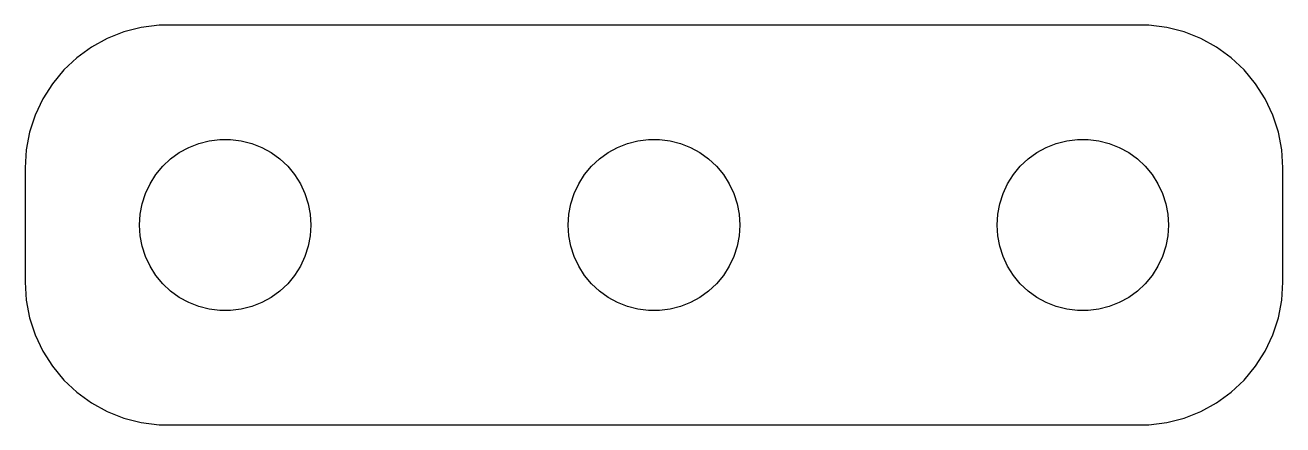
# Model space of a CAD drawing. Header units: metres. Extents: x -11 to 11, y -3.5 to 3.5.
import ezdxf

# ---------------------------------------------------------------- set-up
doc = ezdxf.new("R2010")
doc.units = ezdxf.units.M

msp = doc.modelspace()

# ---------------------------------------------------------------- linework, layer by layer
for p, q in [((-9.27254, 3.37764), (-9.56444, 3.26205)), ((-8.96844, 3.4557), (-9.27254, 3.37764)), ((-8.65697, 3.49506), (-8.96844, 3.4557)), ((8.65697, 3.49506), (-8.65697, 3.49506)), ((8.96844, 3.4557), (8.65697, 3.49506)), ((9.27254, 3.37764), (8.96844, 3.4557)), ((9.56444, 3.26205), (9.27254, 3.37764)), ((-9.83955, 3.11081), (-10.0936, 2.92627)), ((-9.56444, 3.26205), (-9.83955, 3.11081)), ((9.83955, 3.11081), (9.56444, 3.26205)), ((10.0936, 2.92627), (9.83955, 3.11081)), ((-10.0936, 2.92627), (-10.3224, 2.71136)), ((10.3224, 2.71136), (10.0936, 2.92627)), ((-10.3224, 2.71136), (-10.5225, 2.46945)), ((10.5225, 2.46945), (10.3224, 2.71136)), ((-10.5225, 2.46945), (-10.6908, 2.20438)), ((10.6908, 2.20438), (10.5225, 2.46945)), ((-10.6908, 2.20438), (-10.8244, 1.9203)), ((10.8244, 1.9203), (10.6908, 2.20438)), ((-10.8244, 1.9203), (-10.9214, 1.62172)), ((10.9214, 1.62172), (10.8244, 1.9203)), ((-10.9214, 1.62172), (-10.9803, 1.31332)), ((10.9803, 1.31332), (10.9214, 1.62172)), ((-8.30373, 1.26648), (-8.13866, 1.35724)), ((-8.13866, 1.35724), (-7.96352, 1.42657)), ((-7.96352, 1.42657), (-7.78107, 1.47342)), ((-7.78107, 1.47342), (-7.59418, 1.49704)), ((-7.59418, 1.49704), (-7.40581, 1.49704)), ((-7.40581, 1.49704), (-7.21892, 1.47342)), ((-7.21892, 1.47342), (-7.03647, 1.42657)), ((-7.03647, 1.42657), (-6.86133, 1.35724)), ((-6.86133, 1.35724), (-6.69626, 1.26648)), ((-0.803726, 1.26648), (-0.638657, 1.35724)), ((-0.638657, 1.35724), (-0.463516, 1.42657)), ((-0.463516, 1.42657), (-0.281067, 1.47342)), ((-0.281067, 1.47342), (-0.094177, 1.49704)), ((-0.094177, 1.49704), (0.094177, 1.49704)), ((0.094177, 1.49704), (0.281067, 1.47342)), ((0.281067, 1.47342), (0.463516, 1.42657)), ((0.463516, 1.42657), (0.638657, 1.35724)), ((0.638657, 1.35724), (0.803726, 1.26648)), ((6.69626, 1.26648), (6.86133, 1.35724)), ((6.86133, 1.35724), (7.03647, 1.42657)), ((7.03647, 1.42657), (7.21892, 1.47342)), ((7.21892, 1.47342), (7.40581, 1.49704)), ((7.40581, 1.49704), (7.59418, 1.49704)), ((7.59418, 1.49704), (7.78107, 1.47342)), ((7.78107, 1.47342), (7.96352, 1.42657)), ((7.96352, 1.42657), (8.13866, 1.35724)), ((8.13866, 1.35724), (8.30373, 1.26648)), ((-10.9803, 1.31332), (-11, 1)), ((-8.59344, 1.02681), (-8.45613, 1.15576)), ((-8.45613, 1.15576), (-8.30373, 1.26648)), ((-6.69626, 1.26648), (-6.54385, 1.15576)), ((-6.54385, 1.15576), (-6.40654, 1.02681)), ((-1.09344, 1.02681), (-0.956131, 1.15576)), ((-0.956131, 1.15576), (-0.803726, 1.26648)), ((0.803726, 1.26648), (0.956131, 1.15576)), ((0.956131, 1.15576), (1.09344, 1.02681)), ((6.40654, 1.02681), (6.54385, 1.15576)), ((6.54385, 1.15576), (6.69626, 1.26648)), ((8.30373, 1.26648), (8.45613, 1.15576)), ((8.45613, 1.15576), (8.59344, 1.02681)), ((11, 1), (10.9803, 1.31332)), ((-11, 1), (-11, -1)), ((-8.81445, 0.722626), (-8.71352, 0.881668)), ((-8.71352, 0.881668), (-8.59344, 1.02681)), ((-6.40654, 1.02681), (-6.28647, 0.881668)), ((-6.28647, 0.881668), (-6.18553, 0.722626)), ((-1.31445, 0.722626), (-1.21352, 0.881668)), ((-1.21352, 0.881668), (-1.09344, 1.02681)), ((1.09344, 1.02681), (1.21352, 0.881668)), ((1.21352, 0.881668), (1.31445, 0.722626)), ((6.18553, 0.722626), (6.28647, 0.881668)), ((6.28647, 0.881668), (6.40654, 1.02681)), ((8.59344, 1.02681), (8.71352, 0.881668)), ((8.71352, 0.881668), (8.81445, 0.722626)), ((11, -1), (11, 1)), ((-8.89465, 0.552185), (-8.81445, 0.722626)), ((-6.18553, 0.722626), (-6.10533, 0.552185)), ((-1.39465, 0.552185), (-1.31445, 0.722626)), ((1.31445, 0.722626), (1.39465, 0.552185)), ((6.10533, 0.552185), (6.18553, 0.722626)), ((8.81445, 0.722626), (8.89465, 0.552185)), ((-8.95287, 0.373032), (-8.89465, 0.552185)), ((-6.10533, 0.552185), (-6.04712, 0.373032)), ((-1.45287, 0.373032), (-1.39465, 0.552185)), ((1.39465, 0.552185), (1.45287, 0.373032)), ((6.04712, 0.373032), (6.10533, 0.552185)), ((8.89465, 0.552185), (8.95287, 0.373032)), ((-8.98816, 0.187988), (-8.95287, 0.373032)), ((-6.04712, 0.373032), (-6.01183, 0.187988)), ((-1.48816, 0.187988), (-1.45287, 0.373032)), ((1.45287, 0.373032), (1.48816, 0.187988)), ((6.01183, 0.187988), (6.04712, 0.373032)), ((8.95287, 0.373032), (8.98816, 0.187988)), ((-9, 0), (-8.98816, 0.187988)), ((-8.98816, -0.187988), (-9, 0)), ((-6.01183, 0.187988), (-6, 0)), ((-6, 0), (-6.01183, -0.187988)), ((-1.5, 0), (-1.48816, 0.187988)), ((-1.48816, -0.187988), (-1.5, 0)), ((1.48816, 0.187988), (1.5, 0)), ((1.5, 0), (1.48816, -0.187988)), ((6, 0), (6.01183, 0.187988)), ((6.01183, -0.187988), (6, 0)), ((8.98816, 0.187988), (9, 0)), ((9, 0), (8.98816, -0.187988)), ((-8.95287, -0.373032), (-8.98816, -0.187988)), ((-6.01183, -0.187988), (-6.04712, -0.373032)), ((-1.45287, -0.373032), (-1.48816, -0.187988)), ((1.48816, -0.187988), (1.45287, -0.373032)), ((6.04712, -0.373032), (6.01183, -0.187988)), ((8.98816, -0.187988), (8.95287, -0.373032)), ((-8.89465, -0.552185), (-8.95287, -0.373032)), ((-6.04712, -0.373032), (-6.10533, -0.552185)), ((-1.39465, -0.552185), (-1.45287, -0.373032)), ((1.45287, -0.373032), (1.39465, -0.552185)), ((6.10533, -0.552185), (6.04712, -0.373032)), ((8.95287, -0.373032), (8.89465, -0.552185)), ((-8.81445, -0.722626), (-8.89465, -0.552185)), ((-6.10533, -0.552185), (-6.18553, -0.722626)), ((-1.31445, -0.722626), (-1.39465, -0.552185)), ((1.39465, -0.552185), (1.31445, -0.722626)), ((6.18553, -0.722626), (6.10533, -0.552185)), ((8.89465, -0.552185), (8.81445, -0.722626)), ((-8.71352, -0.881668), (-8.81445, -0.722626)), ((-6.18553, -0.722626), (-6.28647, -0.881668)), ((-1.21352, -0.881668), (-1.31445, -0.722626)), ((1.31445, -0.722626), (1.21352, -0.881668)), ((6.28647, -0.881668), (6.18553, -0.722626)), ((8.81445, -0.722626), (8.71352, -0.881668)), ((-11, -1), (-10.9803, -1.31332)), ((-8.59344, -1.02681), (-8.71352, -0.881668)), ((-8.45613, -1.15576), (-8.59344, -1.02681)), ((-6.40654, -1.02681), (-6.54385, -1.15576)), ((-6.28647, -0.881668), (-6.40654, -1.02681)), ((-1.09344, -1.02681), (-1.21352, -0.881668)), ((-0.956131, -1.15576), (-1.09344, -1.02681)), ((1.09344, -1.02681), (0.956131, -1.15576)), ((1.21352, -0.881668), (1.09344, -1.02681)), ((6.40654, -1.02681), (6.28647, -0.881668)), ((6.54385, -1.15576), (6.40654, -1.02681)), ((8.59344, -1.02681), (8.45613, -1.15576)), ((8.71352, -0.881668), (8.59344, -1.02681)), ((10.9803, -1.31332), (11, -1)), ((-10.9803, -1.31332), (-10.9214, -1.62172)), ((-8.30373, -1.26648), (-8.45613, -1.15576)), ((-8.13866, -1.35724), (-8.30373, -1.26648)), ((-6.69626, -1.26648), (-6.86133, -1.35724)), ((-6.54385, -1.15576), (-6.69626, -1.26648)), ((-0.803726, -1.26648), (-0.956131, -1.15576)), ((-0.638657, -1.35724), (-0.803726, -1.26648)), ((0.803726, -1.26648), (0.638657, -1.35724)), ((0.956131, -1.15576), (0.803726, -1.26648)), ((6.69626, -1.26648), (6.54385, -1.15576)), ((6.86133, -1.35724), (6.69626, -1.26648)), ((8.30373, -1.26648), (8.13866, -1.35724)), ((8.45613, -1.15576), (8.30373, -1.26648)), ((10.9214, -1.62172), (10.9803, -1.31332)), ((-7.96352, -1.42657), (-8.13866, -1.35724)), ((-7.78107, -1.47342), (-7.96352, -1.42657)), ((-7.59418, -1.49704), (-7.78107, -1.47342)), ((-7.40581, -1.49704), (-7.59418, -1.49704)), ((-7.21892, -1.47342), (-7.40581, -1.49704)), ((-7.03647, -1.42657), (-7.21892, -1.47342)), ((-6.86133, -1.35724), (-7.03647, -1.42657)), ((-0.463516, -1.42657), (-0.638657, -1.35724)), ((-0.281067, -1.47342), (-0.463516, -1.42657)), ((-0.094177, -1.49704), (-0.281067, -1.47342)), ((0.094177, -1.49704), (-0.094177, -1.49704)), ((0.281067, -1.47342), (0.094177, -1.49704)), ((0.463516, -1.42657), (0.281067, -1.47342)), ((0.638657, -1.35724), (0.463516, -1.42657)), ((7.03647, -1.42657), (6.86133, -1.35724)), ((7.21892, -1.47342), (7.03647, -1.42657)), ((7.40581, -1.49704), (7.21892, -1.47342)), ((7.59418, -1.49704), (7.40581, -1.49704)), ((7.78107, -1.47342), (7.59418, -1.49704)), ((7.96352, -1.42657), (7.78107, -1.47342)), ((8.13866, -1.35724), (7.96352, -1.42657)), ((-10.9214, -1.62172), (-10.8244, -1.9203)), ((10.8244, -1.9203), (10.9214, -1.62172)), ((-10.8244, -1.9203), (-10.6908, -2.20438)), ((10.6908, -2.20438), (10.8244, -1.9203)), ((-10.6908, -2.20438), (-10.5225, -2.46945)), ((10.5225, -2.46945), (10.6908, -2.20438)), ((-10.5225, -2.46945), (-10.3224, -2.71136)), ((10.3224, -2.71136), (10.5225, -2.46945)), ((-10.3224, -2.71136), (-10.0936, -2.92627)), ((10.0936, -2.92627), (10.3224, -2.71136)), ((-10.0936, -2.92627), (-9.83955, -3.11081)), ((9.83955, -3.11081), (10.0936, -2.92627)), ((-9.83955, -3.11081), (-9.56444, -3.26205)), ((-9.56444, -3.26205), (-9.27254, -3.37764)), ((9.27254, -3.37764), (9.56444, -3.26205)), ((9.56444, -3.26205), (9.83955, -3.11081)), ((-9.27254, -3.37764), (-8.96844, -3.4557)), ((-8.96844, -3.4557), (-8.65697, -3.49506)), ((-8.65697, -3.49506), (8.65697, -3.49506)), ((8.65697, -3.49506), (8.96844, -3.4557)), ((8.96844, -3.4557), (9.27254, -3.37764))]:
    msp.add_line(p, q)

doc.saveas('drawing.dxf')
